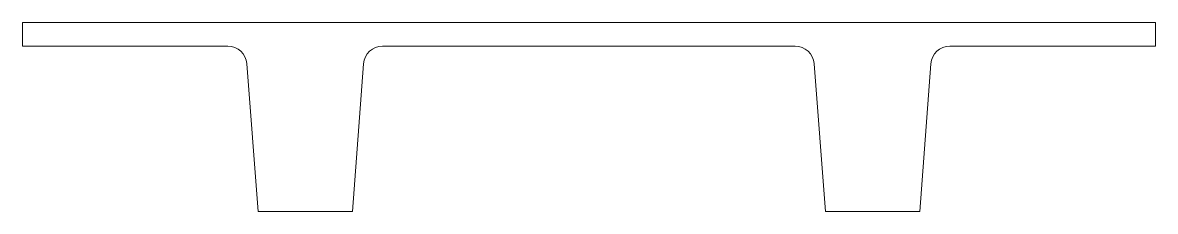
# Model space of a CAD drawing. Header units: millimetres. Extents: x 0 to 2396, y -400 to 0.
import ezdxf

# ---------------------------------------------------------------- set-up
doc = ezdxf.new("R2010")
doc.units = ezdxf.units.MM
doc.layers.add('K-------ED1', color=3, linetype='Continuous', lineweight=0)

# ---------------------------------------------------------------- blocks, each defined once
blk = doc.blocks.new('*U2')
at = {"layer": 'K-------ED1'}
for p, q in [((2, 0), (2398, 0)), ((2, -50), (2, 0)), ((2398, 0), (2398, -50)), ((436.2, -50), (2, -50)), ((763.1, -50), (1636.2, -50)), ((2398, -50), (1963.1, -50)), ((500, -400), (476.1, -87)), ((700, -400), (723.2, -87)), ((1700, -400), (1676.1, -87)), ((1900, -400), (1923.2, -87)), ((500, -400), (700, -400)), ((1700, -400), (1900, -400))]:
    blk.add_line(p, q, dxfattribs=at)
for centre, start, end in [((436.2, -90), 4.3719, 90), ((763.1, -90), 90, 175.7573), ((1636.2, -90), 4.3719, 90), ((1963.1, -90), 90, 175.7573)]:
    blk.add_arc(centre, 40, start, end, dxfattribs=at)

msp = doc.modelspace()

# ---------------------------------------------------------------- block references
msp.add_blockref('*U2', (-2, 0))

doc.saveas('drawing.dxf')
